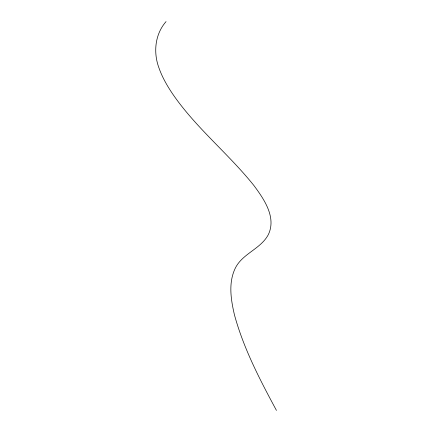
<?xml version="1.0" encoding="UTF-8"?>
<svg xmlns="http://www.w3.org/2000/svg" width="432" height="432" viewBox="0 0 432 432"><rect width="100%" height="100%" fill="white"/><g stroke="black" fill="none" stroke-linecap="round" stroke-linejoin="round"><path stroke-width="0.65" d="M166.045 21.6C154.894 34.301 153.16 52.677 159.041 68.143A326.365 93.031 27.6 0 0 175.462 97.951C198.445 129.897 229.397 154.861 253.892 185.501C263.93 199.028 276.604 217.22 268.358 234.571C260.588 249.377 241.526 253.73 234.738 269.357C228.344 283.765 231.001 300.083 234.457 314.879C243.626 348.602 259.934 379.793 276.442 410.4"/></g></svg>
